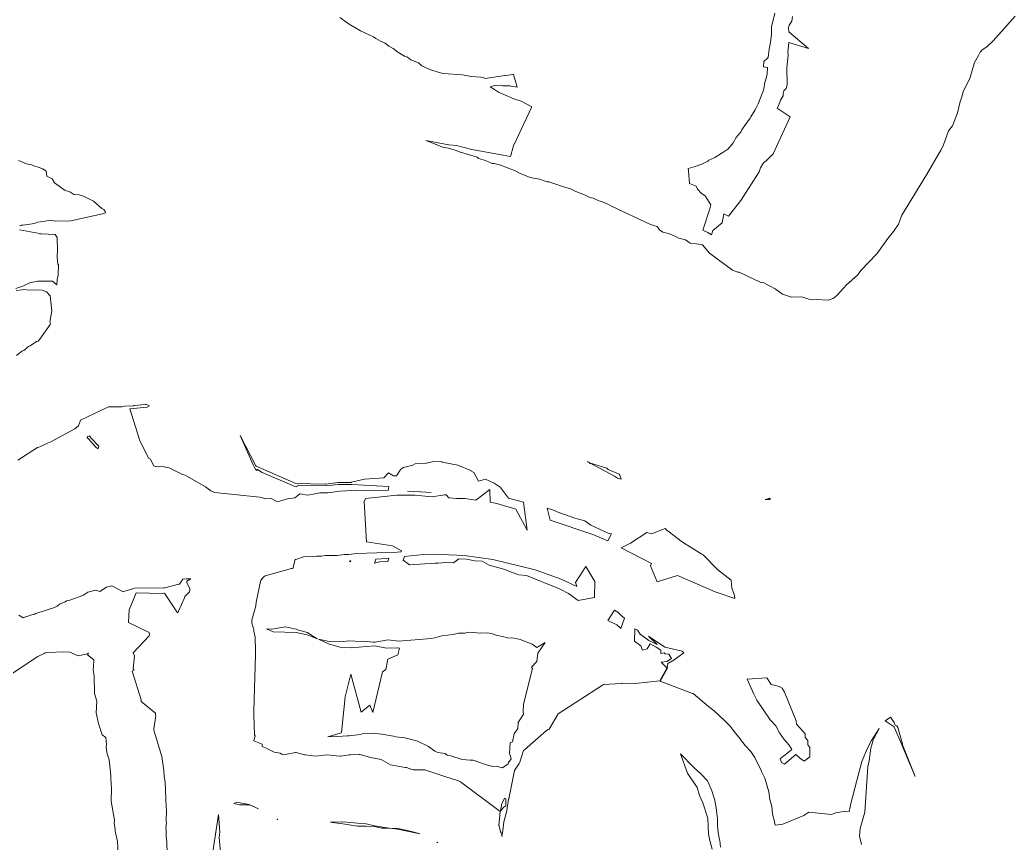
# Model space of a CAD drawing. Header units: metres. Extents: x 808187 to 810032, y 9155685 to 9157080.
# Drawn here: x 808641.2 to 808905.9, y 9156515.9 to 9156734.8 of the extents above; entities that cross this region are included whole.
import ezdxf

# ---------------------------------------------------------------- set-up
doc = ezdxf.new("R2010")
doc.units = ezdxf.units.M
doc.layers.add('C-TOPO-MAJR', color=9, linetype='Continuous')

msp = doc.modelspace()

# ---------------------------------------------------------------- linework, layer by layer
at = {"layer": 'C-TOPO-MAJR', "color": 9, "linetype": 'Continuous', "lineweight": 5}
for points, elevation in [([(808846.74, 9156735.67), (808846.56, 9156734.48), (808845.86, 9156733.4), (808845.69, 9156732.65), (808845.71, 9156731.67), (808850.93, 9156727.18), (808845.75, 9156728.77), (808845.43, 9156726.23), (808845.53, 9156725.45), (808845.21, 9156722.02), (808845.3, 9156717.57), (808845.01, 9156716.58), (808844.37, 9156715.93), (808844.25, 9156715.19), (808844.25, 9156714.61), (808843.55, 9156713.45), (808842.99, 9156711.98), (808842.67, 9156711.29), (808846.1, 9156709), (808841.58, 9156699.17), (808839.71, 9156697.28), (808839.02, 9156696.75), (808838.24, 9156695.45), (808837.81, 9156694.35), (808833, 9156686.79), (808829.72, 9156682.64), (808828.46, 9156683.25), (808828.04, 9156680.84), (808825.54, 9156678.77), (808825.14, 9156677.65), (808824.16, 9156678.28), (808822.84, 9156678.91), (808824.75, 9156684.58), (808824.97, 9156685.66), (808823.47, 9156688.01), (808822.47, 9156688.64), (808821.45, 9156689.78), (808821.06, 9156690.58), (808819.36, 9156691.29), (808819.08, 9156694.66), (808818.94, 9156695.28), (808820.8, 9156695.77), (808822.6, 9156696.47), (808824.16, 9156697.25), (808824.47, 9156697.48), (808826.02, 9156698.25), (808827.78, 9156699.29), (808828.22, 9156699.5), (808829.51, 9156700.46), (808830.66, 9156701.71), (808830.95, 9156702.1), (808831.69, 9156703.53), (808833.08, 9156705.15), (808833.28, 9156705.52), (808834.25, 9156706.95), (808834.46, 9156707.35), (808835.45, 9156708.65), (808835.64, 9156709.04), (808836.8, 9156710.91), (808837.61, 9156712.51), (808839.03, 9156716.12), (808839.12, 9156716.47), (808839.39, 9156718.22), (808839.54, 9156718.66), (808839.94, 9156720.37), (808840.06, 9156722.1), (808839, 9156722.35), (808839.08, 9156723.75), (808840.25, 9156724.79), (808840.27, 9156724.91), (808840.51, 9156726.98), (808840.9, 9156728.82), (808840.9, 9156728.91), (808841.17, 9156730.88), (808841.13, 9156732.91), (808841.11, 9156732.99), (808841.22, 9156733.32), (808842.53, 9156738.73)], 2840), ([(808726.37, 9156735.44), (808728.78, 9156733.71), (808731.83, 9156731.85), (808735.28, 9156730.32), (808735.93, 9156729.84), (808737.17, 9156729.12), (808738.38, 9156728.58), (808739.36, 9156727.81), (808740.5, 9156727.18), (808741.76, 9156726.21), (808743.52, 9156725.19), (808744.32, 9156724.86), (808745.25, 9156724.14), (808747.22, 9156723.41), (808748.1, 9156722.58), (808750.25, 9156721.57), (808752.76, 9156720.78), (808753.88, 9156720.52), (808758.99, 9156720.16), (808761.29, 9156719.71), (808763.82, 9156719.56), (808764.46, 9156719.47), (808764.97, 9156719.23), (808770.3, 9156720.05), (808770.52, 9156720.04), (808772.32, 9156720.32), (808772.49, 9156720.37), (808772.53, 9156720.29), (808772.8, 9156719.41), (808772.93, 9156718.81), (808773.52, 9156716.88), (808771.87, 9156717.21), (808771.6, 9156717.31), (808769.71, 9156717.3), (808769.21, 9156717.46), (808767.43, 9156717.34), (808766.3, 9156716.96), (808767.46, 9156716.32), (808768.54, 9156715.56), (808772.6, 9156713.82), (808774.56, 9156713.17), (808777.4, 9156711.71), (808772.56, 9156701.32), (808771.73, 9156698.43), (808769.74, 9156698.87), (808761.4, 9156700.35), (808757.34, 9156701.42), (808755.33, 9156701.55), (808749.22, 9156702.76), (808749.88, 9156702.44), (808753.69, 9156700.98), (808755.2, 9156700.67), (808756.98, 9156700.17), (808758.63, 9156699.54), (808759.04, 9156699.49), (808762.81, 9156698.29), (808763.21, 9156697.98), (808765.07, 9156697.39), (808765.27, 9156697.34), (808766.86, 9156696.63), (808767.37, 9156696.6), (808769.1, 9156696.17), (808772.82, 9156694.71), (808774.31, 9156693.92), (808776.73, 9156692.95), (808777.83, 9156692.67), (808779.41, 9156692.44), (808780.98, 9156691.87), (808781.43, 9156691.75), (808781.9, 9156691.69), (808783.51, 9156691.24), (808785.59, 9156690.46), (808787.65, 9156689.87), (808789.06, 9156689.15), (808791.42, 9156688.26), (808792.85, 9156687.59), (808793.7, 9156687.37), (808795.2, 9156686.66), (808795.91, 9156686.48), (808797.39, 9156685.87), (808798.76, 9156685.14), (808808.97, 9156680.4), (808810.72, 9156679.86), (808811.34, 9156679.01), (808812.23, 9156678.37), (808813.77, 9156677.95), (808815.45, 9156677.31), (808815.74, 9156677.1), (808816.47, 9156676.75), (808818.29, 9156676.29), (808819.52, 9156675.38), (808821.16, 9156675.25), (808822.75, 9156675), (808824.67, 9156672.75), (808830.72, 9156668.21), (808832.19, 9156667.73), (808832.57, 9156667.71), (808838.29, 9156664.92), (808838.78, 9156665.03), (808842.11, 9156663.24), (808844.09, 9156661.82), (808846.48, 9156661.06), (808849.22, 9156661.14), (808851.04, 9156660.5), (808851.69, 9156660.39), (808853.13, 9156660.45), (808856.17, 9156660.29), (808857.7, 9156660.83), (808858.67, 9156661.67), (808861.05, 9156664.3), (808864, 9156666.91), (808864.9, 9156668.16), (808869.17, 9156672.61), (808872.04, 9156676.67), (808873.56, 9156678.53), (808874.9, 9156680.5), (808875.77, 9156682.86), (808882.36, 9156693.59), (808886.19, 9156700.14), (808886.76, 9156701.35), (808888.22, 9156705.26), (808889.23, 9156706.63), (808890.56, 9156710.09), (808891.29, 9156713.12), (808891.78, 9156714.27), (808892.08, 9156715.75), (808893.86, 9156719.21), (808895.11, 9156723.48), (808896.21, 9156725.36), (808896.64, 9156726.24), (808897.14, 9156726.88), (808898.36, 9156727.63), (808900.08, 9156729.22), (808905.91, 9156735.79)], 2840), ([(808641.11, 9156680.07), (808641.58, 9156680.25), (808642.06, 9156680.19), (808645.1, 9156680.69), (808645.94, 9156681.03), (808647.56, 9156681.19), (808649.22, 9156681.53), (808650.79, 9156681.29), (808654.82, 9156681.36), (808663.22, 9156683.25), (808663.99, 9156683.52), (808663.89, 9156683.87), (808663.74, 9156684.15), (808663.54, 9156684.39), (808663.07, 9156684.62), (808660.78, 9156686.61), (808658.15, 9156687.93), (808657.05, 9156688.29), (808655.56, 9156688.39), (808654.54, 9156689.07), (808653.32, 9156689.42), (808650.48, 9156691.49), (808649.82, 9156692.49), (808648.38, 9156693.26), (808648.21, 9156694.54), (808647.31, 9156695.15), (808646.14, 9156695.63), (808644.95, 9156695.99), (808644.41, 9156696.24), (808643.04, 9156696.53), (808640.92, 9156697.38)], 2830), ([(808640.16, 9156663.34), (808642.04, 9156663.99), (808643.88, 9156664.89), (808645.93, 9156665.31), (808649.95, 9156665.34), (808651.05, 9156664.31), (808651.12, 9156665.69), (808651.39, 9156666.9), (808651.52, 9156669.66), (808651.36, 9156669.81), (808651.16, 9156671.57), (808651.15, 9156672.27), (808651.28, 9156673.33), (808651.17, 9156676.93), (808650.63, 9156677.77), (808646.89, 9156677.87), (808646.49, 9156677.92), (808646.01, 9156678.06), (808641.16, 9156679)], 2830), ([(808640.31, 9156645.59), (808641.79, 9156646.66), (808642.26, 9156646.85), (808643.55, 9156647.94), (808643.96, 9156648.1), (808645.65, 9156649.23), (808646.08, 9156649.39), (808646.52, 9156649.87), (808649.34, 9156653.81), (808649.39, 9156654.08), (808649.2, 9156654.45), (808649.75, 9156657.43), (808649.34, 9156661.44), (808648.34, 9156662.45), (808647.21, 9156662.93), (808646.02, 9156663.01), (808643.77, 9156662.89), (808642.25, 9156663.1), (808641.94, 9156663.03), (808640.27, 9156662.82)], 2830), ([(808865.06, 9156515.51), (808864.56, 9156517.73), (808864.67, 9156519.74), (808865.99, 9156524.1), (808866.79, 9156536.16), (808867.14, 9156537.74), (808867.52, 9156541.08), (808868.04, 9156542.93), (808868.1, 9156543.02), (808868.94, 9156544.83), (808869.79, 9156546.32), (808867.73, 9156543.11), (808866.68, 9156541.14), (808865.19, 9156537.53), (808862.28, 9156526.71), (808861.81, 9156524.26), (808860.82, 9156524.37), (808858.2, 9156523.9), (808857.07, 9156523.5), (808851.09, 9156524.07), (808849.76, 9156523.21), (808844.12, 9156520.89), (808842.14, 9156520.62), (808841.93, 9156521.56), (808841.93, 9156521.57), (808841.41, 9156523.6), (808841.41, 9156523.64), (808841.21, 9156525.58), (808840.66, 9156527.46), (808840.39, 9156529.52), (808839.37, 9156533.17), (808838.48, 9156534.91), (808838.45, 9156535), (808836.66, 9156538.6), (808835.64, 9156540.25), (808834.15, 9156541.82), (808832.92, 9156543.46), (808832.86, 9156543.52), (808831.44, 9156545.19), (808830.24, 9156546.84), (808828.74, 9156548.38), (808825.85, 9156551.03), (808824.34, 9156552.22), (808820.28, 9156555.67), (808820.14, 9156555.65), (808811.5, 9156558.95), (808813.45, 9156562.43), (808813.4, 9156562.46), (808813.4, 9156562.46), (808813.53, 9156563.61), (808815.25, 9156564.58), (808817.84, 9156566.48), (808817.41, 9156566.95), (808812.79, 9156567.99), (808808.46, 9156570.89), (808810.68, 9156568.66), (808808.55, 9156569.75), (808806.24, 9156571.4), (808805.46, 9156572.53), (808804.77, 9156572.89), (808804.71, 9156569.54), (808806.4, 9156568.31), (808806.84, 9156567.19), (808808.05, 9156567.57), (808808.87, 9156568.82), (808810.46, 9156567.99), (808811.66, 9156567.2), (808811.68, 9156566.26), (808812.62, 9156566.43), (808812.85, 9156566.17), (808813.84, 9156566.08), (808813.84, 9156566.08), (808814.56, 9156564.96), (808813.26, 9156564.18), (808811.77, 9156563.96), (808813.32, 9156562.5), (808813.29, 9156562.4), (808811.39, 9156559), (808811.41, 9156558.98), (808804.88, 9156558.3), (808801.56, 9156558.4), (808801.41, 9156558.33), (808801.26, 9156558.28), (808796.43, 9156558.03), (808796.16, 9156557.91), (808784.43, 9156550.22), (808782.03, 9156546.17), (808781.77, 9156546.04), (808781.26, 9156545.83), (808775.43, 9156540.71), (808775.22, 9156540.5), (808774.24, 9156537.38), (808774.05, 9156537.01), (808772.79, 9156535.13), (808771.25, 9156527.63), (808771.22, 9156527.55), (808770.73, 9156524.53), (808770.74, 9156524.46), (808769.94, 9156521.51), (808769.59, 9156518.5), (808769.58, 9156518.48), (808769.45, 9156517.89), (808769.46, 9156517.56), (808769.24, 9156518.57), (808769.1, 9156518.83), (808768.67, 9156520.48), (808768.61, 9156520.53), (808768.99, 9156524.28), (808758.39, 9156532.15), (808757.88, 9156532.43), (808755.37, 9156533.18), (808755.06, 9156533.32), (808748.93, 9156535.31), (808748.61, 9156535.39), (808745.87, 9156535.34), (808745.49, 9156535.4), (808744.1, 9156535.94), (808743.71, 9156535.97), (808739.81, 9156536.7), (808737.3, 9156538.09), (808734.47, 9156538.59), (808731.72, 9156539.45), (808731.45, 9156539.47), (808729.16, 9156539.33), (808728.71, 9156539.37), (808726.63, 9156538.97), (808726.35, 9156538.97), (808722.83, 9156539.31), (808722.2, 9156539.27), (808719.87, 9156538.97), (808717.19, 9156539.33), (808716.94, 9156539.33), (808714.74, 9156539.96), (808714.53, 9156539.98), (808711.44, 9156539.38), (808710.92, 9156539.5), (808710.46, 9156539.79), (808708.83, 9156540.01), (808706.54, 9156541.21), (808705.71, 9156541.56), (808705.68, 9156542.14), (808703.5, 9156543.08), (808703.5, 9156543.19), (808703.84, 9156544.27), (808703.84, 9156544.43), (808703.6, 9156544.66), (808703.44, 9156549.92), (808703.5, 9156551.06), (808703.88, 9156565.96), (808703.93, 9156566.98), (808703.81, 9156570.62), (808703.47, 9156572.23), (808703.5, 9156572.58), (808702.9, 9156574.36), (808702.97, 9156575.17), (808704.01, 9156578.95), (808704.09, 9156579.91), (808705.27, 9156585.44), (808705.36, 9156585.73), (808705.48, 9156585.98), (808705.65, 9156586.25), (808705.91, 9156586.52), (808706.23, 9156586.77), (808706.49, 9156586.93), (808713.47, 9156588.92), (808713.83, 9156588.92), (808714.48, 9156591.28), (808714.63, 9156591.31), (808716.65, 9156592.04), (808717.47, 9156592.17), (808719.27, 9156592.06), (808720.14, 9156592.21), (808721.5, 9156592.17), (808722.42, 9156592.33), (808725.64, 9156592.33), (808727.49, 9156592.62), (808728.74, 9156592.63), (808730.75, 9156592.86), (808741.55, 9156593.21), (808742.64, 9156593.33), (808742.72, 9156593.58), (808740.37, 9156594.9), (808733.44, 9156595.99), (808732.77, 9156606.71), (808733.12, 9156607.47), (808741.53, 9156608.36), (808746.32, 9156608.41), (808750.93, 9156607.95), (808754.14, 9156608.47), (808754.58, 9156608.45), (808755.32, 9156607.68), (808757.39, 9156607.47), (808759.57, 9156607.48), (808762.48, 9156607.1), (808766.19, 9156609.95), (808766.3, 9156606.53), (808768.1, 9156606.2), (808773.1, 9156604.72), (808776.17, 9156599.09), (808775.18, 9156606.58), (808771.16, 9156607.59), (808769.1, 9156610.42), (808768.93, 9156610.5), (808767.38, 9156611.57), (808765.09, 9156612.66), (808763.19, 9156612.09), (808761.95, 9156614.43), (808761.21, 9156614.89), (808761.14, 9156614.93), (808757.69, 9156616.36), (808753.52, 9156617.22), (808753.49, 9156617.24), (808751.36, 9156617.32), (808749.41, 9156616.87), (808749.33, 9156616.92), (808746.39, 9156616.77), (808745.75, 9156616.42), (808743.29, 9156615.72), (808742.52, 9156615.35), (808741.4, 9156613.52), (808740.61, 9156613.58), (808739.26, 9156614.33), (808738, 9156612.98), (808732.92, 9156612.65), (808729.45, 9156611.83), (808729.33, 9156611.81), (808725.85, 9156611.74), (808725.8, 9156611.73), (808722.57, 9156611.35), (808722.45, 9156611.36), (808714.64, 9156611.47), (808704.07, 9156616.15), (808703.99, 9156616.19), (808699.86, 9156624.29), (808703.24, 9156616.44), (808703.8, 9156615.44), (808704.29, 9156614.96), (808704.41, 9156615.19), (808705.68, 9156614.43), (808714.23, 9156610.8), (808714.87, 9156610.61), (808715.03, 9156611), (808715.34, 9156611.04), (808722.74, 9156610.92), (808725.92, 9156611.21), (808729.53, 9156611.27), (808739.39, 9156610.67), (808739.16, 9156609.63), (808734.19, 9156609.7), (808733.11, 9156609.64), (808730.89, 9156609.74), (808726.46, 9156609.5), (808723.1, 9156608.99), (808721, 9156609.03), (808719.75, 9156608.72), (808717.75, 9156608.4), (808715.68, 9156608.78), (808714.32, 9156607.72), (808712.38, 9156607.44), (808710.37, 9156606.83), (808709.55, 9156606.72), (808708.05, 9156607.51), (808706.64, 9156607.4), (808705.02, 9156607.88), (808693.01, 9156609.13), (808692.02, 9156609.59), (808690.62, 9156610.58), (808685.17, 9156613.72), (808684.46, 9156613.86), (808680.93, 9156615.68), (808680.3, 9156615.73), (808679.25, 9156616.04), (808678.11, 9156615.97), (808677.25, 9156616), (808676.87, 9156616.19), (808675.91, 9156618.02), (808675.43, 9156618.23), (808673.03, 9156623.14), (808672.99, 9156623.49), (808670.48, 9156631.38), (808675.11, 9156631.81), (808675.69, 9156632.16), (808674.92, 9156632.55), (808674.68, 9156632.54), (808671.59, 9156632.23), (808671.43, 9156632.17), (808669.08, 9156632.1), (808668.6, 9156632.02), (808668.38, 9156631.92), (808664.77, 9156631.89), (808657.4, 9156628.38), (808656.87, 9156626.8), (808655.89, 9156626.07), (808649.49, 9156622.57), (808648.58, 9156622.26), (808646.53, 9156621.26), (808645.97, 9156621.07), (808640.66, 9156617.74)], 2840), ([(808680.41, 9156513.02), (808680.32, 9156516.15), (808680.17, 9156517.69), (808680.17, 9156519.32), (808680.15, 9156519.54), (808680.08, 9156519.86), (808680.2, 9156521.41), (808680.17, 9156521.62), (808680.25, 9156524.7), (808680.14, 9156525.38), (808679.86, 9156532.15), (808679.63, 9156533.6), (808679.53, 9156535.15), (808678.99, 9156538.87), (808676.89, 9156545.93), (808676.83, 9156546.23), (808677.43, 9156549.7), (808677.31, 9156549.92), (808677.29, 9156550.41), (808673.52, 9156553.48), (808673.46, 9156554.01), (808671.11, 9156561.55), (808671.6, 9156561.86), (808671.39, 9156562.24), (808671.72, 9156565.65), (808671.37, 9156566.44), (808675.66, 9156571.01), (808675.73, 9156571.31), (808675.65, 9156571.84), (808670.11, 9156574.5), (808670.3, 9156577.94), (808672.18, 9156582.44), (808679.09, 9156582.24), (808679.71, 9156582.32), (808682.96, 9156577.34), (808683.23, 9156577.11), (808683.41, 9156577.47), (808683.42, 9156577.55), (808685.05, 9156581.11), (808685.1, 9156581.44), (808685.1, 9156581.44), (808686.35, 9156582.72), (808686.42, 9156583.14), (808686.48, 9156583.5), (808685.65, 9156585.21), (808685.68, 9156585.52), (808686.67, 9156586.13), (808686.14, 9156586.11), (808685.43, 9156586.17), (808684.57, 9156586.1), (808683.65, 9156584.7), (808683.53, 9156584.7), (808679.83, 9156583.76), (808679.72, 9156583.78), (808679.51, 9156583.76), (808671.73, 9156583.64), (808671.53, 9156583.61), (808668.91, 9156582.75), (808668.75, 9156582.73), (808665.72, 9156584.28), (808664.26, 9156583.9), (808662.53, 9156582.82), (808661.42, 9156583.14), (808659.32, 9156582.56), (808658.02, 9156581.69), (808654.51, 9156580.5), (808653.67, 9156580.31), (808653.26, 9156580.03), (808651.79, 9156579.45), (808651.14, 9156578.9), (808650.42, 9156578.51), (808645.49, 9156576.92), (808645.18, 9156576.71), (808644.99, 9156576.71), (808642.8, 9156576.07), (808642.76, 9156576.04), (808642.1, 9156575.81), (808640.96, 9156576.45)], 2850), ([(808667.51, 9156511.59), (808667.17, 9156516.3), (808666.59, 9156519.05), (808666.62, 9156519.47), (808666.36, 9156521.18), (808666.39, 9156522), (808665.55, 9156526.99), (808665.61, 9156530.3), (808665.47, 9156533.17), (808665.42, 9156533.49), (808665.4, 9156533.84), (808664.95, 9156538.04), (808664.49, 9156539.6), (808664.17, 9156541.29), (808664.32, 9156542.15), (808664.09, 9156543.91), (808663.17, 9156544.66), (808662.12, 9156547.66), (808661.52, 9156550.51), (808661.7, 9156553.65), (808661.08, 9156555.64), (808661.02, 9156560.32), (808660.77, 9156561.96), (808660.82, 9156562.84), (808660.9, 9156564.58), (808659.19, 9156565.94), (808659.51, 9156566.34), (808658.86, 9156566.14), (808656.72, 9156565.65), (808654.56, 9156566.64), (808654.56, 9156566.64), (808652.86, 9156566.72), (808648.65, 9156566.56), (808647.98, 9156566.46), (808647.69, 9156566.28), (808646.02, 9156565.53), (808645.56, 9156565.25), (808645.31, 9156565.06), (808634.72, 9156558.05)], 2860), ([(808827.6, 9156514.74), (808827.35, 9156516.58), (808827.31, 9156516.73), (808826.94, 9156518.69), (808826.8, 9156520.48), (808826.76, 9156520.63), (808826.73, 9156522.69), (808826.71, 9156522.84), (808826.67, 9156522.98), (808826.45, 9156525.27), (808825.93, 9156527.62), (808825.84, 9156527.79), (808825.23, 9156529.79), (808824.32, 9156532.07), (808824.23, 9156532.23), (808824.13, 9156532.39), (808822.36, 9156534.27), (808822.26, 9156534.41), (808820.6, 9156535.84), (808820.5, 9156535.96), (808820.42, 9156536.07), (808816.9, 9156539.59), (808818.78, 9156534.42), (808821.33, 9156530.67), (808821.95, 9156528.56), (808822.89, 9156526.54), (808824.21, 9156522.47), (808824.39, 9156518.28), (808824.79, 9156516.24), (808825.37, 9156514.24)], 2850), ([(808694.75, 9156511.53), (808694.26, 9156517.34), (808694.44, 9156518.75), (808694.07, 9156523.5), (808691.94, 9156509.5)], 2850)]:
    msp.add_lwpolyline(points, dxfattribs=dict(at, elevation=elevation))
for points, elevation in [([(808661.45, 9156621.19), (808662.1, 9156620.72), (808662.28, 9156621.45), (808660.07, 9156623.68), (808659.73, 9156624.17), (808659.31, 9156623.98), (808659.24, 9156623.95), (808659.13, 9156623.61), (808659.49, 9156623.35), (808661.45, 9156621.19)], 2850), ([(808799.35, 9156613.44), (808800.15, 9156612.96), (808801.12, 9156612.62), (808800.83, 9156613.73), (808800.59, 9156613.95), (808797.7, 9156615.25), (808797.33, 9156615.59), (808792.77, 9156617.02), (808792.75, 9156617.04), (808792.75, 9156617.05), (808792.13, 9156617.35), (808792.69, 9156617), (808792.84, 9156616.74), (808792.91, 9156616.89), (808799.35, 9156613.44)], 2840), ([(808747.69, 9156609.33), (808750.63, 9156609.14), (808747.76, 9156609.33), (808744.32, 9156609.43), (808744.31, 9156609.43), (808747.69, 9156609.33)], 2840), ([(808840.58, 9156607.24), (808840.86, 9156607.37), (808840.58, 9156607.6), (808840.52, 9156607.51), (808839.48, 9156607.27), (808840.58, 9156607.24)], 2840), ([(808781.44, 9156604.92), (808782.29, 9156601.78), (808793.61, 9156597.98), (808797.61, 9156596.22), (808798.57, 9156598.13), (808797.7, 9156598.33), (808793.05, 9156600.42), (808791.48, 9156601.55), (808788.81, 9156602.26), (808784.55, 9156603.77), (808783.18, 9156604.44), (808781.44, 9156604.92)], 2840), ([(808809.23, 9156598.14), (808807.97, 9156598.47), (808803.63, 9156595.64), (808801.16, 9156594.41), (808809.22, 9156590.19), (808808.91, 9156589.58), (808810.69, 9156585.39), (808816.11, 9156587.07), (808826.16, 9156582.65), (808831.37, 9156580.9), (808831.21, 9156582.06), (808830.62, 9156583.64), (808830.37, 9156585.75), (808826.9, 9156588.53), (808826.87, 9156588.58), (808822.92, 9156592.52), (808822.62, 9156592.74), (808817.43, 9156595.9), (808813.67, 9156598.83), (808813.49, 9156598.95), (808812.85, 9156599.5), (808809.23, 9156598.14)], 2840), ([(808759.4, 9156592.31), (808751.37, 9156592.69), (808748.57, 9156592.61), (808743.51, 9156592.08), (808743.17, 9156591.13), (808744.82, 9156589.88), (808751.68, 9156590.34), (808752.48, 9156590.32), (808754.44, 9156590.47), (808756.58, 9156590.42), (808757.96, 9156591.48), (808760.06, 9156591.36), (808762.19, 9156590.98), (808764.16, 9156590.82), (808766.05, 9156589.81), (808770.22, 9156588.66), (808772.14, 9156587.82), (808773.94, 9156587.22), (808775.97, 9156587.03), (808784.79, 9156583.47), (808787.15, 9156582.26), (808789.75, 9156580.37), (808794.02, 9156581.19), (808794.16, 9156585.44), (808791.76, 9156589.43), (808789.01, 9156585.2), (808789.38, 9156584.1), (808785.15, 9156586.07), (808778.31, 9156588.54), (808767, 9156591.32), (808759.4, 9156592.31)], 2840), ([(808729.02, 9156590.9), (808728.87, 9156590.76), (808729.14, 9156590.71), (808729.23, 9156590.92), (808729.02, 9156590.9)], 2840), ([(808739.07, 9156590.73), (808739.33, 9156591.65), (808738.84, 9156591.6), (808735.91, 9156591.35), (808735.54, 9156590.34), (808736.93, 9156590.65), (808739.07, 9156590.73)], 2840), ([(808797.63, 9156575.09), (808800.04, 9156573.91), (808801.1, 9156572.92), (808802.02, 9156575.73), (808801.05, 9156576.46), (808800.26, 9156577.24), (808799.35, 9156577.82), (808797.63, 9156575.09)], 2840), ([(808708.63, 9156572.05), (808714.73, 9156571.89), (808717.64, 9156571.27), (808720.3, 9156570.2), (808718.12, 9156571.64), (808717.72, 9156571.84), (808715.33, 9156572.5), (808714.84, 9156572.74), (808714.26, 9156572.82), (808711.9, 9156573.36), (808708.28, 9156572.74), (808706.8, 9156572.83), (808708.63, 9156572.05)], 2840), ([(808777.31, 9156562.66), (808778.7, 9156564.18), (808779.03, 9156566.34), (808780.91, 9156569.2), (808778.73, 9156567.93), (808777.46, 9156568.79), (808774.28, 9156570.01), (808772.65, 9156570.37), (808770.91, 9156570.49), (808769.62, 9156570.85), (808767.95, 9156571.19), (808766.68, 9156571.58), (808765.42, 9156571.75), (808763.74, 9156571.73), (808760.76, 9156571.94), (808759.53, 9156571.73), (808757.87, 9156571.68), (808756.47, 9156571.37), (808753.46, 9156571.02), (808751.59, 9156570.44), (808750.59, 9156570.28), (808741.98, 9156569.59), (808739.06, 9156569.96), (808735.73, 9156569.34), (808735.2, 9156569.28), (808732.75, 9156569.54), (808731.98, 9156569.49), (808728.7, 9156569.67), (808726.63, 9156569.4), (808723.47, 9156569.44), (808720.64, 9156570.06), (808723.32, 9156568.85), (808726.33, 9156567.97), (808729.47, 9156567.76), (808735.53, 9156568.35), (808738.76, 9156567.69), (808741.64, 9156567.79), (808741.76, 9156567.81), (808742.16, 9156567.73), (808741.72, 9156565.96), (808739.08, 9156564.74), (808738.58, 9156562.05), (808737.68, 9156561.38), (808735.13, 9156550.64), (808734.28, 9156552.57), (808732.04, 9156550.72), (808729.24, 9156560.83), (808727.71, 9156554.8), (808726.77, 9156545.29), (808726.38, 9156545.11), (808723.18, 9156544.13), (808725.28, 9156544.26), (808725.84, 9156544.21), (808728.26, 9156544.38), (808728.8, 9156544.37), (808729.4, 9156544.5), (808731.85, 9156544.75), (808732.27, 9156544.9), (808734.98, 9156545.14), (808737.53, 9156544.83), (808740.6, 9156544.34), (808741.18, 9156544.13), (808743.66, 9156543.82), (808746.71, 9156543.04), (808746.98, 9156543.01), (808749.88, 9156541.53), (808751.56, 9156540.28), (808752.35, 9156539.98), (808754.37, 9156539.68), (808754.89, 9156539.23), (808755.88, 9156539.08), (808758.89, 9156538.12), (808760.96, 9156537.96), (808761.82, 9156537.96), (808765.37, 9156536.69), (808767.03, 9156536.25), (808767.87, 9156536.32), (808769.59, 9156535.9), (808771.12, 9156536.97), (808771.18, 9156537.3), (808771.91, 9156538.3), (808771.47, 9156539.76), (808771.63, 9156542.51), (808772.28, 9156542.78), (808772.66, 9156544.93), (808773.68, 9156546.32), (808773.75, 9156547.95), (808775.2, 9156550.16), (808775.11, 9156550.74), (808775.15, 9156552.78), (808777.53, 9156562.32), (808777.31, 9156562.66)], 2840), ([(808839.92, 9156559.86), (808834.65, 9156559.43), (808836.45, 9156555.51), (808837.24, 9156553.88), (808840.78, 9156548.61), (808842.25, 9156547.05), (808843.26, 9156545.22), (808844.47, 9156543.44), (808845.81, 9156541.89), (808846.52, 9156540.78), (808843.4, 9156538.26), (808843.75, 9156537.28), (808844.56, 9156536.84), (808847.62, 9156539.42), (808848.55, 9156538.52), (808849.85, 9156537.65), (808851.35, 9156538.84), (808851.36, 9156541.29), (808850.79, 9156542.03), (808850.79, 9156543.18), (808850.11, 9156543.93), (808850.04, 9156544.95), (808849.39, 9156545.75), (808847.77, 9156547.47), (808847.69, 9156548.39), (808844.58, 9156555.99), (808843.97, 9156557.08), (808843.16, 9156557.5), (808842.16, 9156557.81), (808841.01, 9156558.05), (808839.92, 9156559.86)], 2840), ([(808874.02, 9156547.2), (808873.77, 9156547.96), (808872.78, 9156549.34), (808871.32, 9156548.34), (808873.71, 9156546.8), (808873.73, 9156546.7), (808875.75, 9156542.08), (808875.78, 9156542.04), (808875.79, 9156542.01), (808879.35, 9156533.57), (808876, 9156542.04), (808875.99, 9156542.27), (808874.7, 9156546.6), (808874.45, 9156547.03), (808874.02, 9156547.2)], 2840), ([(808702.35, 9156526.02), (808704.71, 9156524.99), (808704.69, 9156525), (808704.69, 9156525), (808702.36, 9156526.05), (808702.36, 9156526.05), (808702.16, 9156526.13), (808698.9, 9156526.71), (808698.17, 9156526.42), (808699.65, 9156526), (808702.35, 9156526.02)], 2850), ([(808770.49, 9156525.82), (808770.45, 9156527.62), (808770.31, 9156527.73), (808770.1, 9156527.74), (808769.4, 9156526.41), (808769.03, 9156524.44), (808769.94, 9156525.38), (808770.49, 9156525.82)], 2840), ([(808709.74, 9156522.16), (808709.82, 9156522.15), (808709.67, 9156522.21), (808709.73, 9156522.16), (808709.74, 9156522.16)], 2850), ([(808741.74, 9156519.59), (808747.62, 9156518.31), (808746.11, 9156518.8), (808746.1, 9156518.8), (808743.91, 9156519.34), (808743.9, 9156519.34), (808741.76, 9156519.71), (808741.75, 9156519.71), (808739.46, 9156519.86), (808735.58, 9156520.43), (808733.35, 9156520.95), (808733.31, 9156520.98), (808733.26, 9156520.99), (808733.21, 9156521), (808731.05, 9156521.14), (808731, 9156521.14), (808727.15, 9156521.49), (808727.12, 9156521.48), (808724.84, 9156521.45), (808724.82, 9156521.45), (808723.85, 9156521.4), (808724.32, 9156521.3), (808727.1, 9156521.03), (808731.02, 9156520.35), (808733.22, 9156520.41), (808735.54, 9156520.25), (808737.51, 9156519.88), (808739.46, 9156519.84), (808741.74, 9156519.59)], 2850), ([(808752.17, 9156516.1), (808752.26, 9156516.03), (808752.27, 9156516.03), (808752.35, 9156516), (808752.17, 9156516.1)], 2850)]:
    msp.add_lwpolyline(points, close=True, dxfattribs=dict(at, elevation=elevation))

doc.saveas('drawing.dxf')
